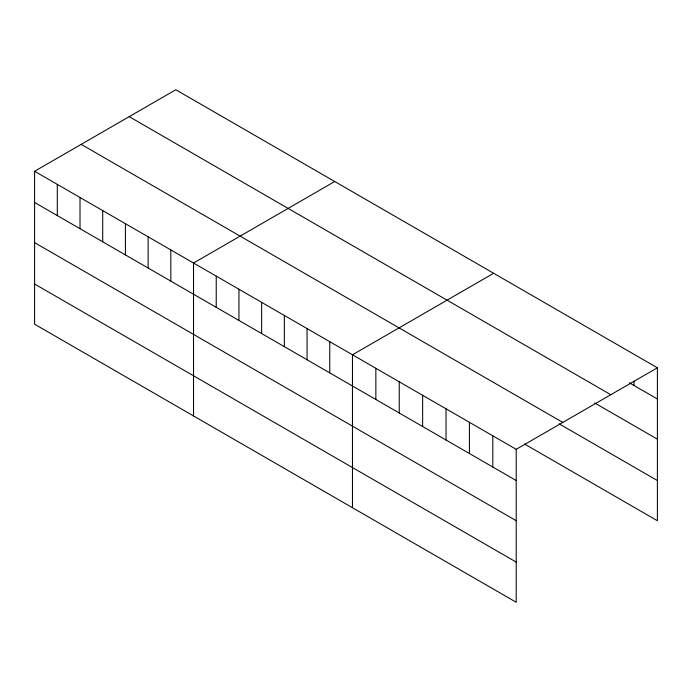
<?xml version="1.0" encoding="UTF-8"?>
<svg xmlns="http://www.w3.org/2000/svg" width="692" height="692" viewBox="0 0 692 692"><rect width="100%" height="100%" fill="white"/><g stroke="black" fill="none" stroke-linecap="round" stroke-linejoin="round"><path stroke-width="1.04" d="M34.6 171.27L516.206 449.324L516.206 602.248L34.6 324.193L34.6 171.27L175.794 89.752L657.4 367.807L657.4 520.73L524.527 444.013M334.72 181.512L193.526 263.029L193.526 415.953M493.656 273.271L352.462 354.788L352.462 507.703M516.206 449.324L657.4 367.807M629.331 382.806L657.4 399.016M129.196 116.654L610.802 394.708M594.705 402.986L657.4 439.178M81.198 144.369L562.804 422.423M559.153 423.841L657.4 480.559M34.6 202.471L516.206 480.525M34.6 242.641L516.206 520.695M34.6 284.023L516.206 562.077M634.01 381.205L634.01 385.505M492.816 435.822L492.816 467.022M469.427 422.31L469.427 453.519M446.029 408.808L446.029 440.008M422.639 395.305L422.639 426.506M399.249 381.802L399.249 413.003M375.851 368.291L375.851 399.492M329.755 341.675L329.755 372.884M307.049 328.57L307.049 359.771M284.351 315.465L284.351 346.666M261.645 302.352L261.645 333.561M238.939 289.247L238.939 320.448M216.233 276.134L216.233 307.343M170.829 249.924L170.829 281.125M148.123 236.811L148.123 268.02M125.416 223.706L125.416 254.907M102.71 210.593L102.71 241.802M80.013 197.488L80.013 228.689M57.306 184.383L57.306 215.584"/></g></svg>
